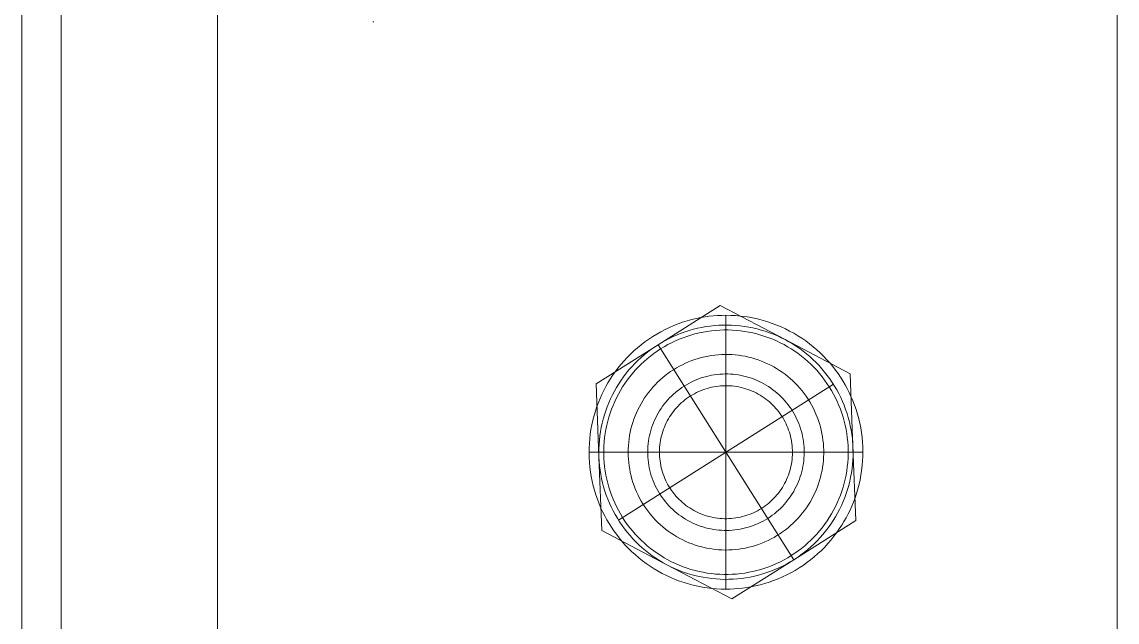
# Model space of a CAD drawing. Header units: inches. Extents: x -6 to 165, y -5 to 126.
# Drawn here: x 75.88 to 78.086, y 61.736 to 62.945 of the extents above; entities that cross this region are included whole.
import ezdxf

# ---------------------------------------------------------------- set-up
doc = ezdxf.new("R2010")
doc.units = ezdxf.units.IN
doc.layers.add('ZANO_R', color=7, linetype='Continuous', lineweight=0)

msp = doc.modelspace()

# ---------------------------------------------------------------- linework, layer by layer
at = {"layer": 'ZANO_R'}
for p, q in [((75.95899, 46.91558), (75.95899, 64.24422)), ((76.27406, 64.24422), (76.27406, 46.91558)), ((75.88022, 64.0473), (75.88022, 46.71867)), ((78.08569, 46.91558), (78.08569, 63.85039)), ((76.27455, 62.94457), (76.27478, 62.94457)), ((76.27542, 62.94456), (76.27547, 62.94456)), ((76.58695, 62.94456), (76.588, 62.94456)), ((76.58807, 62.94456), (76.58862, 62.94457)), ((77.28622, 62.3735), (77.16128, 62.29455)), ((77.41706, 62.30477), (77.28622, 62.3735)), ((77.2383, 62.34728), (77.24764, 62.34918)), ((77.24785, 62.34922), (77.25614, 62.35062)), ((77.25614, 62.35062), (77.26447, 62.35177)), ((77.26447, 62.35177), (77.27283, 62.35267)), ((77.27283, 62.35267), (77.28122, 62.35331)), ((77.28122, 62.35331), (77.28962, 62.3537)), ((77.28962, 62.3537), (77.29802, 62.35382)), ((77.29802, 62.35382), (77.30752, 62.35366)), ((77.29802, 61.80246), (77.29802, 62.35382)), ((77.30752, 62.35366), (77.31701, 62.35317)), ((77.31701, 62.35317), (77.32648, 62.35235)), ((77.32648, 62.35235), (77.33594, 62.3512)), ((77.33594, 62.3512), (77.34536, 62.34973)), ((77.34536, 62.34973), (77.35471, 62.34793)), ((77.17559, 62.32515), (77.1842, 62.32923)), ((77.1842, 62.32923), (77.19294, 62.33301)), ((77.19294, 62.33301), (77.2018, 62.33649)), ((77.2018, 62.33649), (77.21078, 62.33966)), ((77.21078, 62.33966), (77.21987, 62.34251)), ((77.21987, 62.34251), (77.22904, 62.34505)), ((77.22904, 62.34505), (77.2383, 62.34728)), ((77.23233, 62.32556), (77.24073, 62.32764)), ((77.24073, 62.32764), (77.24919, 62.32943)), ((77.24919, 62.32943), (77.2577, 62.33094)), ((77.2577, 62.33094), (77.26626, 62.33215)), ((77.26626, 62.33215), (77.27486, 62.33308)), ((77.27486, 62.33308), (77.28348, 62.33372)), ((77.28348, 62.33372), (77.29212, 62.33406)), ((77.29212, 62.33406), (77.30077, 62.33412)), ((77.30077, 62.33412), (77.30941, 62.33388)), ((77.30941, 62.33388), (77.31805, 62.33335)), ((77.31805, 62.33335), (77.32665, 62.33253)), ((77.32665, 62.33253), (77.33523, 62.33141)), ((77.33523, 62.33141), (77.34376, 62.33001)), ((77.34376, 62.33001), (77.35224, 62.32832)), ((77.35224, 62.32832), (77.36066, 62.32635)), ((77.35471, 62.34793), (77.364, 62.34581)), ((77.364, 62.34581), (77.37322, 62.34337)), ((77.37322, 62.34337), (77.38234, 62.34061)), ((77.38234, 62.34061), (77.39136, 62.33754)), ((77.39136, 62.33754), (77.40027, 62.33416)), ((77.40027, 62.33416), (77.40906, 62.33048)), ((77.40906, 62.33048), (77.41771, 62.32649)), ((77.41771, 62.32649), (77.42622, 62.3222)), ((77.13496, 62.30043), (77.14274, 62.30593)), ((77.14274, 62.30593), (77.1507, 62.31116)), ((77.1507, 62.31116), (77.15883, 62.31611)), ((77.15883, 62.31611), (77.16714, 62.32077)), ((77.16714, 62.32077), (77.17559, 62.32515)), ((77.1762, 62.30329), (77.18387, 62.30727)), ((77.18387, 62.30727), (77.19168, 62.311)), ((77.19168, 62.311), (77.1996, 62.31446)), ((77.2038, 62.30554), (77.1961, 62.30219)), ((77.1996, 62.31446), (77.20764, 62.31765)), ((77.21162, 62.30862), (77.2038, 62.30554)), ((77.20764, 62.31765), (77.21578, 62.32056)), ((77.21954, 62.31144), (77.21162, 62.30862)), ((77.21578, 62.32056), (77.22401, 62.3232)), ((77.22755, 62.31398), (77.21954, 62.31144)), ((77.22401, 62.3232), (77.23233, 62.32556)), ((77.23565, 62.31625), (77.22755, 62.31398)), ((77.24381, 62.31824), (77.23565, 62.31625)), ((77.25204, 62.31995), (77.24381, 62.31824)), ((77.26032, 62.32138), (77.25204, 62.31995)), ((77.26865, 62.32253), (77.26032, 62.32138)), ((77.27701, 62.32339), (77.26865, 62.32253)), ((77.2854, 62.32396), (77.27701, 62.32339)), ((77.2938, 62.32425), (77.2854, 62.32396)), ((77.3022, 62.32425), (77.2938, 62.32425)), ((77.3106, 62.32396), (77.3022, 62.32425)), ((77.31899, 62.32339), (77.3106, 62.32396)), ((77.32735, 62.32253), (77.31899, 62.32339)), ((77.33567, 62.32139), (77.32735, 62.32253)), ((77.34396, 62.31996), (77.33567, 62.32139)), ((77.35219, 62.31825), (77.34396, 62.31996)), ((77.36035, 62.31626), (77.35219, 62.31825)), ((77.36845, 62.314), (77.36035, 62.31626)), ((77.36066, 62.32635), (77.36901, 62.32409)), ((77.37646, 62.31146), (77.36845, 62.314)), ((77.36901, 62.32409), (77.37727, 62.32156)), ((77.38438, 62.30864), (77.37646, 62.31146)), ((77.37727, 62.32156), (77.38545, 62.31874)), ((77.3922, 62.30556), (77.38438, 62.30864)), ((77.38545, 62.31874), (77.39353, 62.31565)), ((77.39991, 62.30221), (77.3922, 62.30556)), ((77.39353, 62.31565), (77.40149, 62.31229)), ((77.40149, 62.31229), (77.40934, 62.30866)), ((77.40934, 62.30866), (77.41706, 62.30477)), ((77.41706, 62.30477), (77.42465, 62.30062)), ((77.54791, 62.23604), (77.41706, 62.30477)), ((77.42622, 62.3222), (77.43458, 62.31763)), ((77.43458, 62.31763), (77.44278, 62.31276)), ((77.44278, 62.31276), (77.4508, 62.30762)), ((77.4508, 62.30762), (77.45864, 62.3022)), ((77.16128, 62.29455), (77.03633, 62.2156)), ((77.1059, 62.27585), (77.11284, 62.28237)), ((77.11284, 62.28237), (77.12001, 62.28864)), ((77.12001, 62.28864), (77.12738, 62.29467)), ((77.12738, 62.29467), (77.13496, 62.30043)), ((77.14009, 62.2796), (77.14698, 62.28482)), ((77.14698, 62.28482), (77.15405, 62.28981)), ((77.15405, 62.28981), (77.16128, 62.29455)), ((77.16654, 62.28623), (77.15951, 62.28161)), ((77.16128, 62.29455), (77.16866, 62.29904)), ((77.43477, 61.86173), (77.16128, 62.29455)), ((77.17372, 62.29059), (77.16654, 62.28623)), ((77.16866, 62.29904), (77.1762, 62.30329)), ((77.18104, 62.29471), (77.17372, 62.29059)), ((77.18851, 62.29858), (77.18104, 62.29471)), ((77.1961, 62.30219), (77.18851, 62.29858)), ((77.4075, 62.2986), (77.39991, 62.30221)), ((77.41496, 62.29474), (77.4075, 62.2986)), ((77.42229, 62.29062), (77.41496, 62.29474)), ((77.42947, 62.28625), (77.42229, 62.29062)), ((77.42465, 62.30062), (77.43209, 62.29622)), ((77.4365, 62.28164), (77.42947, 62.28625)), ((77.43209, 62.29622), (77.43938, 62.29156)), ((77.43938, 62.29156), (77.44651, 62.28667)), ((77.44651, 62.28667), (77.45347, 62.28153)), ((77.45864, 62.3022), (77.46629, 62.29652)), ((77.46629, 62.29652), (77.47373, 62.29057)), ((77.47373, 62.29057), (77.48097, 62.28437)), ((77.48097, 62.28437), (77.48799, 62.27793)), ((77.08648, 62.25492), (77.09271, 62.26212)), ((77.09271, 62.26212), (77.09919, 62.2691)), ((77.09919, 62.2691), (77.1059, 62.27585)), ((77.11439, 62.25649), (77.12051, 62.26259)), ((77.12051, 62.26259), (77.12685, 62.26848)), ((77.12685, 62.26848), (77.13337, 62.27416)), ((77.13309, 62.26086), (77.12695, 62.25512)), ((77.13943, 62.26638), (77.13309, 62.26086)), ((77.13337, 62.27416), (77.14009, 62.2796)), ((77.14595, 62.27169), (77.13943, 62.26638)), ((77.15264, 62.27677), (77.14595, 62.27169)), ((77.15951, 62.28161), (77.15264, 62.27677)), ((77.22902, 62.26257), (77.22266, 62.26007)), ((77.23546, 62.26486), (77.22902, 62.26257)), ((77.24198, 62.26691), (77.23546, 62.26486)), ((77.24857, 62.26875), (77.24198, 62.26691)), ((77.25521, 62.27035), (77.24857, 62.26875)), ((77.26191, 62.27172), (77.25521, 62.27035)), ((77.26865, 62.27285), (77.26191, 62.27172)), ((77.27542, 62.27376), (77.26865, 62.27285)), ((77.28223, 62.27442), (77.27542, 62.27376)), ((77.28905, 62.27485), (77.28223, 62.27442)), ((77.29588, 62.27505), (77.28905, 62.27485)), ((77.30272, 62.275), (77.29588, 62.27505)), ((77.30955, 62.27472), (77.30272, 62.275)), ((77.31636, 62.2742), (77.30955, 62.27472)), ((77.32316, 62.27345), (77.31636, 62.2742)), ((77.32992, 62.27246), (77.32316, 62.27345)), ((77.33664, 62.27123), (77.32992, 62.27246)), ((77.34332, 62.26978), (77.33664, 62.27123)), ((77.34995, 62.26809), (77.34332, 62.26978)), ((77.35651, 62.26617), (77.34995, 62.26809)), ((77.363, 62.26403), (77.35651, 62.26617)), ((77.36941, 62.26166), (77.363, 62.26403)), ((77.37574, 62.25907), (77.36941, 62.26166)), ((77.44336, 62.2768), (77.4365, 62.28164)), ((77.45006, 62.27172), (77.44336, 62.2768)), ((77.45658, 62.26641), (77.45006, 62.27172)), ((77.45347, 62.28153), (77.46025, 62.27617)), ((77.46292, 62.26089), (77.45658, 62.26641)), ((77.46025, 62.27617), (77.46684, 62.27058)), ((77.46906, 62.25515), (77.46292, 62.26089)), ((77.46684, 62.27058), (77.47325, 62.26476)), ((77.47325, 62.26476), (77.47945, 62.25874)), ((77.48799, 62.27793), (77.49478, 62.27124)), ((77.49478, 62.27124), (77.50134, 62.26433)), ((77.50134, 62.26433), (77.50765, 62.25719)), ((77.06974, 62.2327), (77.07478, 62.23989)), ((77.07478, 62.23989), (77.0805, 62.24751)), ((77.0805, 62.24751), (77.08648, 62.25492)), ((77.09728, 62.237), (77.10276, 62.24369)), ((77.10276, 62.24369), (77.10847, 62.25019)), ((77.10847, 62.25019), (77.11439, 62.25649)), ((77.11527, 62.24303), (77.10975, 62.2367)), ((77.12101, 62.24918), (77.11527, 62.24303)), ((77.12695, 62.25512), (77.12101, 62.24918)), ((77.18667, 62.24055), (77.1811, 62.23659)), ((77.19238, 62.24432), (77.18667, 62.24055)), ((77.19821, 62.24788), (77.19238, 62.24432)), ((77.20416, 62.25125), (77.19821, 62.24788)), ((77.21022, 62.2544), (77.20416, 62.25125)), ((77.21639, 62.25734), (77.21022, 62.2544)), ((77.22266, 62.26007), (77.21639, 62.25734)), ((77.38197, 62.25627), (77.37574, 62.25907)), ((77.3881, 62.25325), (77.38197, 62.25627)), ((77.39412, 62.25001), (77.3881, 62.25325)), ((77.40003, 62.24658), (77.39412, 62.25001)), ((77.40582, 62.24293), (77.40003, 62.24658)), ((77.41147, 62.23909), (77.40582, 62.24293)), ((77.41699, 62.23506), (77.41147, 62.23909)), ((77.475, 62.24921), (77.46906, 62.25515)), ((77.48074, 62.24307), (77.475, 62.24921)), ((77.47945, 62.25874), (77.48545, 62.25251)), ((77.48626, 62.23674), (77.48074, 62.24307)), ((77.48545, 62.25251), (77.49123, 62.24608)), ((77.49123, 62.24608), (77.49679, 62.23946)), ((77.49679, 62.23946), (77.50212, 62.23265)), ((77.50765, 62.25719), (77.51325, 62.25042)), ((77.51325, 62.25042), (77.51862, 62.24348)), ((77.51862, 62.24348), (77.52378, 62.23637)), ((77.05603, 62.21021), (77.06036, 62.21785)), ((77.06036, 62.21785), (77.06493, 62.22535)), ((77.06493, 62.22535), (77.06974, 62.2327)), ((77.08224, 62.21588), (77.08702, 62.22308)), ((77.08702, 62.22308), (77.09203, 62.23013)), ((77.09452, 62.21661), (77.08991, 62.20959)), ((77.09203, 62.23013), (77.09728, 62.237)), ((77.09937, 62.22348), (77.09452, 62.21661)), ((77.10445, 62.23018), (77.09937, 62.22348)), ((77.10975, 62.2367), (77.10445, 62.23018)), ((77.1603, 62.21888), (77.15549, 62.21402)), ((77.16526, 62.22358), (77.1603, 62.21888)), ((77.17039, 62.2281), (77.16526, 62.22358)), ((77.17567, 62.23243), (77.17039, 62.2281)), ((77.1811, 62.23659), (77.17567, 62.23243)), ((77.22326, 62.2168), (77.21852, 62.21414)), ((77.22809, 62.2193), (77.22326, 62.2168)), ((77.233, 62.22163), (77.22809, 62.2193)), ((77.238, 62.22379), (77.233, 62.22163)), ((77.24306, 62.22577), (77.238, 62.22379)), ((77.24819, 62.22758), (77.24306, 62.22577)), ((77.25338, 62.22921), (77.24819, 62.22758)), ((77.25862, 62.23067), (77.25338, 62.22921)), ((77.2639, 62.23193), (77.25862, 62.23067)), ((77.26923, 62.23302), (77.2639, 62.23193)), ((77.2746, 62.23392), (77.26923, 62.23302)), ((77.27999, 62.23464), (77.2746, 62.23392)), ((77.2854, 62.23517), (77.27999, 62.23464)), ((77.29083, 62.23551), (77.2854, 62.23517)), ((77.29626, 62.23566), (77.29083, 62.23551)), ((77.3017, 62.23563), (77.29626, 62.23566)), ((77.30714, 62.23541), (77.3017, 62.23563)), ((77.31256, 62.235), (77.30714, 62.23541)), ((77.31796, 62.23441), (77.31256, 62.235)), ((77.32335, 62.23363), (77.31796, 62.23441)), ((77.3287, 62.23266), (77.32335, 62.23363)), ((77.33401, 62.23151), (77.3287, 62.23266)), ((77.33928, 62.23017), (77.33401, 62.23151)), ((77.34451, 62.22866), (77.33928, 62.23017)), ((77.34968, 62.22697), (77.34451, 62.22866)), ((77.35478, 62.22509), (77.34968, 62.22697)), ((77.35982, 62.22305), (77.35478, 62.22509)), ((77.36478, 62.22083), (77.35982, 62.22305)), ((77.36967, 62.21844), (77.36478, 62.22083)), ((77.37447, 62.21588), (77.36967, 62.21844)), ((77.42236, 62.23084), (77.41699, 62.23506)), ((77.42759, 62.22643), (77.42236, 62.23084)), ((77.43266, 62.22184), (77.42759, 62.22643)), ((77.43756, 62.21708), (77.43266, 62.22184)), ((77.4423, 62.21216), (77.43756, 62.21708)), ((77.49157, 62.23022), (77.48626, 62.23674)), ((77.49665, 62.22352), (77.49157, 62.23022)), ((77.5015, 62.21665), (77.49665, 62.22352)), ((77.50611, 62.20963), (77.5015, 62.21665)), ((77.50212, 62.23265), (77.50723, 62.22567)), ((77.50723, 62.22567), (77.51209, 62.21852)), ((77.51209, 62.21852), (77.51671, 62.21121)), ((77.52378, 62.23637), (77.5287, 62.2291)), ((77.5287, 62.2291), (77.53339, 62.22167)), ((77.53339, 62.22167), (77.53784, 62.2141)), ((77.55381, 62.08836), (77.54791, 62.23604)), ((77.03633, 62.2156), (77.04224, 62.06792)), ((77.04454, 62.18652), (77.04812, 62.19454)), ((77.04812, 62.19454), (77.05195, 62.20244)), ((77.05195, 62.20244), (77.05603, 62.21021)), ((77.06942, 62.19334), (77.07344, 62.20099)), ((77.07344, 62.20099), (77.07771, 62.20851)), ((77.08143, 62.19508), (77.07756, 62.18761)), ((77.07771, 62.20851), (77.08224, 62.21588)), ((77.08555, 62.2024), (77.08143, 62.19508)), ((77.08161, 61.9414), (77.51443, 62.21489)), ((77.08991, 62.20959), (77.08555, 62.2024)), ((77.14214, 62.19846), (77.13806, 62.19298)), ((77.14641, 62.2038), (77.14214, 62.19846)), ((77.15087, 62.20899), (77.14641, 62.2038)), ((77.15549, 62.21402), (77.15087, 62.20899)), ((77.19225, 62.19488), (77.18828, 62.19116)), ((77.19634, 62.19846), (77.19225, 62.19488)), ((77.20055, 62.2019), (77.19634, 62.19846)), ((77.20488, 62.20519), (77.20055, 62.2019)), ((77.20933, 62.20833), (77.20488, 62.20519)), ((77.21387, 62.21131), (77.20933, 62.20833)), ((77.21852, 62.21414), (77.21387, 62.21131)), ((77.23044, 62.19374), (77.23447, 62.196)), ((77.23447, 62.196), (77.23858, 62.19813)), ((77.23858, 62.19813), (77.24276, 62.20011)), ((77.24276, 62.20011), (77.247, 62.20194)), ((77.247, 62.20194), (77.2513, 62.20363)), ((77.2513, 62.20363), (77.25566, 62.20517)), ((77.25566, 62.20517), (77.26007, 62.20655)), ((77.26007, 62.20655), (77.26453, 62.20779)), ((77.26453, 62.20779), (77.26902, 62.20887)), ((77.26902, 62.20887), (77.27355, 62.20979)), ((77.27355, 62.20979), (77.27811, 62.21056)), ((77.27811, 62.21056), (77.28269, 62.21116)), ((77.28269, 62.21116), (77.28729, 62.21161)), ((77.28729, 62.21161), (77.29191, 62.2119)), ((77.29191, 62.2119), (77.29653, 62.21204)), ((77.29653, 62.21204), (77.30115, 62.21201)), ((77.30115, 62.21201), (77.30577, 62.21182)), ((77.30577, 62.21182), (77.31038, 62.21147)), ((77.31038, 62.21147), (77.31497, 62.21097)), ((77.31497, 62.21097), (77.31955, 62.2103)), ((77.31955, 62.2103), (77.3241, 62.20948)), ((77.3241, 62.20948), (77.32861, 62.2085)), ((77.32861, 62.2085), (77.3331, 62.20737)), ((77.3331, 62.20737), (77.33753, 62.20608)), ((77.33753, 62.20608), (77.34193, 62.20464)), ((77.34193, 62.20464), (77.34627, 62.20305)), ((77.34627, 62.20305), (77.35055, 62.20131)), ((77.35055, 62.20131), (77.35477, 62.19942)), ((77.35477, 62.19942), (77.35892, 62.19739)), ((77.35892, 62.19739), (77.363, 62.19522)), ((77.363, 62.19522), (77.367, 62.19291)), ((77.37918, 62.21316), (77.37447, 62.21588)), ((77.38379, 62.21028), (77.37918, 62.21316)), ((77.3883, 62.20724), (77.38379, 62.21028)), ((77.3927, 62.20405), (77.3883, 62.20724)), ((77.39699, 62.2007), (77.3927, 62.20405)), ((77.40116, 62.19722), (77.39699, 62.2007)), ((77.40521, 62.19358), (77.40116, 62.19722)), ((77.44686, 62.20707), (77.4423, 62.21216)), ((77.45125, 62.20182), (77.44686, 62.20707)), ((77.45545, 62.19643), (77.45125, 62.20182)), ((77.45946, 62.1909), (77.45545, 62.19643)), ((77.50611, 62.20963), (77.51047, 62.20245)), ((77.51047, 62.20245), (77.51459, 62.19512)), ((77.51459, 62.19512), (77.51846, 62.18766)), ((77.51671, 62.21121), (77.52108, 62.20375)), ((77.52108, 62.20375), (77.52519, 62.19614)), ((77.52519, 62.19614), (77.52905, 62.1884)), ((77.53784, 62.2141), (77.54205, 62.2064)), ((77.54205, 62.2064), (77.54601, 62.19856)), ((77.54601, 62.19856), (77.54972, 62.1906)), ((77.03815, 62.17016), (77.04121, 62.17839)), ((77.04121, 62.17839), (77.04454, 62.18652)), ((77.05893, 62.16962), (77.06216, 62.17764)), ((77.06216, 62.17764), (77.06566, 62.18555)), ((77.06566, 62.18555), (77.06942, 62.19334)), ((77.0706, 62.17231), (77.06752, 62.1645)), ((77.07395, 62.18002), (77.0706, 62.17231)), ((77.07756, 62.18761), (77.07395, 62.18002)), ((77.12699, 62.17573), (77.12371, 62.16974)), ((77.13048, 62.18161), (77.12699, 62.17573)), ((77.13417, 62.18736), (77.13048, 62.18161)), ((77.13806, 62.19298), (77.13417, 62.18736)), ((77.17377, 62.17498), (77.1705, 62.17063)), ((77.17719, 62.17921), (77.17377, 62.17498)), ((77.18075, 62.18332), (77.17719, 62.17921)), ((77.18445, 62.18731), (77.18075, 62.18332)), ((77.18828, 62.19116), (77.18445, 62.18731)), ((77.20148, 62.17093), (77.20474, 62.17421)), ((77.20474, 62.17421), (77.20811, 62.17737)), ((77.20811, 62.17737), (77.21159, 62.18042)), ((77.21159, 62.18042), (77.21517, 62.18334)), ((77.21517, 62.18334), (77.21886, 62.18613)), ((77.21886, 62.18613), (77.22263, 62.1888)), ((77.22263, 62.1888), (77.22649, 62.19134)), ((77.22649, 62.19134), (77.23044, 62.19374)), ((77.367, 62.19291), (77.37092, 62.19046)), ((77.37092, 62.19046), (77.37476, 62.18788)), ((77.37476, 62.18788), (77.3785, 62.18516)), ((77.3785, 62.18516), (77.38215, 62.18232)), ((77.38215, 62.18232), (77.38569, 62.17935)), ((77.38569, 62.17935), (77.38913, 62.17627)), ((77.38913, 62.17627), (77.39247, 62.17306)), ((77.39247, 62.17306), (77.39569, 62.16975)), ((77.40913, 62.18982), (77.40521, 62.19358)), ((77.41292, 62.18591), (77.40913, 62.18982)), ((77.41657, 62.18188), (77.41292, 62.18591)), ((77.42008, 62.17773), (77.41657, 62.18188)), ((77.42345, 62.17346), (77.42008, 62.17773)), ((77.42666, 62.16907), (77.42345, 62.17346)), ((77.46328, 62.18523), (77.45946, 62.1909)), ((77.46689, 62.17943), (77.46328, 62.18523)), ((77.47031, 62.1735), (77.46689, 62.17943)), ((77.47351, 62.16747), (77.47031, 62.1735)), ((77.51846, 62.18766), (77.52207, 62.18007)), ((77.52207, 62.18007), (77.52542, 62.17236)), ((77.52542, 62.17236), (77.52851, 62.16454)), ((77.52905, 62.1884), (77.53264, 62.18054)), ((77.53264, 62.18054), (77.53597, 62.17256)), ((77.53597, 62.17256), (77.53902, 62.16447)), ((77.54972, 62.1906), (77.55346, 62.18183)), ((77.55346, 62.18183), (77.55689, 62.17294)), ((77.55689, 62.17294), (77.56001, 62.16394)), ((77.03002, 62.14276), (77.03241, 62.15199)), ((77.03241, 62.15199), (77.03512, 62.16112)), ((77.03512, 62.16112), (77.03815, 62.17016)), ((77.05091, 62.14496), (77.0533, 62.15327)), ((77.0533, 62.15327), (77.05598, 62.16149)), ((77.05598, 62.16149), (77.05893, 62.16962)), ((77.06471, 62.15658), (77.06217, 62.14856)), ((77.06752, 62.1645), (77.06471, 62.15658)), ((77.11513, 62.15112), (77.11271, 62.14473)), ((77.11777, 62.15742), (77.11513, 62.15112)), ((77.12063, 62.16363), (77.11777, 62.15742)), ((77.12371, 62.16974), (77.12063, 62.16363)), ((77.15898, 62.1522), (77.15651, 62.14736)), ((77.16162, 62.15695), (77.15898, 62.1522)), ((77.16442, 62.16161), (77.16162, 62.15695)), ((77.16738, 62.16618), (77.16442, 62.16161)), ((77.1705, 62.17063), (77.16738, 62.16618)), ((77.18446, 62.14909), (77.18698, 62.15297)), ((77.18698, 62.15297), (77.18963, 62.15676)), ((77.18963, 62.15676), (77.19241, 62.16045)), ((77.19241, 62.16045), (77.19531, 62.16405)), ((77.19531, 62.16405), (77.19834, 62.16754)), ((77.19834, 62.16754), (77.20148, 62.17093)), ((77.39569, 62.16975), (77.39879, 62.16632)), ((77.39879, 62.16632), (77.40177, 62.16279)), ((77.40177, 62.16279), (77.40463, 62.15916)), ((77.40463, 62.15916), (77.40737, 62.15543)), ((77.40737, 62.15543), (77.40997, 62.15161)), ((77.40997, 62.15161), (77.41244, 62.1477)), ((77.42972, 62.16458), (77.42666, 62.16907)), ((77.43263, 62.15998), (77.42972, 62.16458)), ((77.43537, 62.15529), (77.43263, 62.15998)), ((77.43795, 62.1505), (77.43537, 62.15529)), ((77.44037, 62.14563), (77.43795, 62.1505)), ((77.47651, 62.16132), (77.47351, 62.16747)), ((77.47929, 62.15508), (77.47651, 62.16132)), ((77.48185, 62.14874), (77.47929, 62.15508)), ((77.52851, 62.16454), (77.53132, 62.15662)), ((77.53132, 62.15662), (77.53386, 62.14861)), ((77.53902, 62.16447), (77.5418, 62.15628)), ((77.5418, 62.15628), (77.5443, 62.148)), ((77.56001, 62.16394), (77.56282, 62.15483)), ((77.56282, 62.15483), (77.56532, 62.14564)), ((77.0262, 62.1241), (77.02795, 62.13346)), ((77.02795, 62.13346), (77.03002, 62.14276)), ((77.04541, 62.11962), (77.04696, 62.12813)), ((77.04696, 62.12813), (77.04879, 62.13658)), ((77.04879, 62.13658), (77.05091, 62.14496)), ((77.05791, 62.1323), (77.0562, 62.12408)), ((77.0599, 62.14047), (77.05791, 62.1323)), ((77.06217, 62.14856), (77.0599, 62.14047)), ((77.10853, 62.13171), (77.10679, 62.1251)), ((77.11051, 62.13825), (77.10853, 62.13171)), ((77.11271, 62.14473), (77.11051, 62.13825)), ((77.15011, 62.13235), (77.14833, 62.12722)), ((77.15207, 62.13743), (77.15011, 62.13235)), ((77.1542, 62.14243), (77.15207, 62.13743)), ((77.15651, 62.14736), (77.1542, 62.14243)), ((77.1723, 62.12422), (77.17396, 62.12853)), ((77.17396, 62.12853), (77.17578, 62.13279)), ((77.17578, 62.13279), (77.17774, 62.13697)), ((77.17774, 62.13697), (77.17984, 62.14109)), ((77.17984, 62.14109), (77.18208, 62.14513)), ((77.18208, 62.14513), (77.18446, 62.14909)), ((77.41244, 62.1477), (77.41477, 62.14371)), ((77.41477, 62.14371), (77.41696, 62.13964)), ((77.41696, 62.13964), (77.41902, 62.1355)), ((77.41902, 62.1355), (77.42092, 62.13129)), ((77.42092, 62.13129), (77.42269, 62.12702)), ((77.44261, 62.14067), (77.44037, 62.14563)), ((77.44469, 62.13564), (77.44261, 62.14067)), ((77.44658, 62.13055), (77.44469, 62.13564)), ((77.4483, 62.12539), (77.44658, 62.13055)), ((77.48419, 62.14232), (77.48185, 62.14874)), ((77.4863, 62.13582), (77.48419, 62.14232)), ((77.48819, 62.12925), (77.4863, 62.13582)), ((77.48985, 62.12262), (77.48819, 62.12925)), ((77.53386, 62.14861), (77.53613, 62.14052)), ((77.53613, 62.14052), (77.53812, 62.13235)), ((77.53812, 62.13235), (77.53983, 62.12412)), ((77.5443, 62.148), (77.54652, 62.13964)), ((77.54652, 62.13964), (77.54845, 62.13121)), ((77.54845, 62.13121), (77.5501, 62.12273)), ((77.56532, 62.14564), (77.56749, 62.13636)), ((77.56749, 62.13636), (77.56934, 62.12701)), ((77.02367, 62.10521), (77.02477, 62.11467)), ((77.02477, 62.11467), (77.0262, 62.1241)), ((77.04319, 62.10247), (77.04416, 62.11106)), ((77.04416, 62.11106), (77.04541, 62.11962)), ((77.05363, 62.10747), (77.05277, 62.0991)), ((77.05477, 62.11579), (77.05363, 62.10747)), ((77.0562, 62.12408), (77.05477, 62.11579)), ((77.10399, 62.11172), (77.10294, 62.10497)), ((77.10527, 62.11844), (77.10399, 62.11172)), ((77.10679, 62.1251), (77.10527, 62.11844)), ((77.143, 62.10614), (77.14212, 62.10078)), ((77.14406, 62.11148), (77.143, 62.10614)), ((77.1453, 62.11677), (77.14406, 62.11148)), ((77.14672, 62.12202), (77.1453, 62.11677)), ((77.14833, 62.12722), (77.14672, 62.12202)), ((77.16625, 62.10194), (77.16715, 62.10648)), ((77.16715, 62.10648), (77.16821, 62.11098)), ((77.16821, 62.11098), (77.16942, 62.11544)), ((77.16942, 62.11544), (77.17078, 62.11986)), ((77.17078, 62.11986), (77.1723, 62.12422)), ((77.42269, 62.12702), (77.4243, 62.12269)), ((77.4243, 62.12269), (77.42576, 62.1183)), ((77.42576, 62.1183), (77.42707, 62.11387)), ((77.42707, 62.11387), (77.42823, 62.10939)), ((77.42823, 62.10939), (77.42923, 62.10488)), ((77.44984, 62.12017), (77.4483, 62.12539)), ((77.4512, 62.11491), (77.44984, 62.12017)), ((77.45238, 62.1096), (77.4512, 62.11491)), ((77.45338, 62.10425), (77.45238, 62.1096)), ((77.49128, 62.11593), (77.48985, 62.12262)), ((77.49247, 62.1092), (77.49128, 62.11593)), ((77.49343, 62.10244), (77.49247, 62.1092)), ((77.53983, 62.12412), (77.54126, 62.11584)), ((77.54126, 62.11584), (77.54241, 62.10751)), ((77.54241, 62.10751), (77.54327, 62.09915)), ((77.5501, 62.12273), (77.55146, 62.11419)), ((77.55146, 62.11419), (77.55254, 62.10561)), ((77.56934, 62.12701), (77.57087, 62.1176)), ((77.57087, 62.1176), (77.57207, 62.10815)), ((77.57207, 62.10815), (77.57294, 62.09866)), ((77.02234, 62.07666), (77.02246, 62.08619)), ((77.02246, 62.08619), (77.0229, 62.09571)), ((77.0229, 62.09571), (77.02367, 62.10521)), ((77.04204, 62.07657), (77.04213, 62.08521)), ((77.04213, 62.08521), (77.04251, 62.09385)), ((77.04251, 62.09385), (77.04319, 62.10247)), ((77.0522, 62.09072), (77.05191, 62.08232)), ((77.05277, 62.0991), (77.0522, 62.09072)), ((77.10121, 62.08454), (77.10111, 62.07771)), ((77.10155, 62.09137), (77.10121, 62.08454)), ((77.10213, 62.09818), (77.10155, 62.09137)), ((77.10294, 62.10497), (77.10213, 62.09818)), ((77.14062, 62.08454), (77.14049, 62.0791)), ((77.14093, 62.08997), (77.14062, 62.08454)), ((77.14144, 62.09538), (77.14093, 62.08997)), ((77.14212, 62.10078), (77.14144, 62.09538)), ((77.16423, 62.08358), (77.1645, 62.08819)), ((77.1645, 62.08819), (77.16492, 62.0928)), ((77.16492, 62.0928), (77.16551, 62.09738)), ((77.16551, 62.09738), (77.16625, 62.10194)), ((77.42923, 62.10488), (77.43007, 62.10034)), ((77.43007, 62.10034), (77.43076, 62.09576)), ((77.43076, 62.09576), (77.43129, 62.09117)), ((77.43129, 62.09117), (77.43166, 62.08656)), ((77.43166, 62.08656), (77.43187, 62.08195)), ((77.45419, 62.09887), (77.45338, 62.10425)), ((77.45481, 62.09347), (77.45419, 62.09887)), ((77.45524, 62.08805), (77.45481, 62.09347)), ((77.45549, 62.08262), (77.45524, 62.08805)), ((77.49416, 62.09564), (77.49343, 62.10244)), ((77.49465, 62.08882), (77.49416, 62.09564)), ((77.4949, 62.08199), (77.49465, 62.08882)), ((77.54327, 62.09915), (77.54384, 62.09077)), ((77.54384, 62.09077), (77.54413, 62.08237)), ((77.55254, 62.10561), (77.55332, 62.09699)), ((77.55332, 62.09699), (77.55381, 62.08836)), ((77.55381, 62.08836), (77.55401, 62.07972)), ((77.55971, 61.94068), (77.55381, 62.08836)), ((77.57294, 62.09866), (77.57349, 62.08915)), ((77.57349, 62.08915), (77.5737, 62.07962)), ((77.02234, 62.07814), (77.04183, 62.07814)), ((77.02256, 62.06713), (77.02234, 62.07666)), ((77.0231, 62.05762), (77.02256, 62.06713)), ((77.04183, 62.07814), (77.55422, 62.07814)), ((77.04224, 62.06792), (77.04204, 62.07657)), ((77.04273, 62.05929), (77.04224, 62.06792)), ((77.04224, 62.06792), (77.04814, 61.92024)), ((77.05191, 62.08232), (77.05191, 62.07391)), ((77.05191, 62.07391), (77.0522, 62.06551)), ((77.0522, 62.06551), (77.05278, 62.05713)), ((77.10111, 62.07771), (77.10124, 62.07087)), ((77.10124, 62.07087), (77.10161, 62.06405)), ((77.10161, 62.06405), (77.10222, 62.05724)), ((77.14049, 62.0791), (77.14055, 62.07366)), ((77.14055, 62.07366), (77.1408, 62.06823)), ((77.1408, 62.06823), (77.14124, 62.06281)), ((77.14124, 62.06281), (77.14186, 62.05741)), ((77.16412, 62.07896), (77.16423, 62.08358)), ((77.16417, 62.07433), (77.16412, 62.07896)), ((77.16438, 62.06972), (77.16417, 62.07433)), ((77.16475, 62.06511), (77.16438, 62.06972)), ((77.16528, 62.06052), (77.16475, 62.06511)), ((77.43112, 62.06349), (77.43054, 62.0589)), ((77.43155, 62.06809), (77.43112, 62.06349)), ((77.43182, 62.0727), (77.43155, 62.06809)), ((77.43192, 62.07732), (77.43182, 62.0727)), ((77.43187, 62.08195), (77.43192, 62.07732)), ((77.45461, 62.0609), (77.45511, 62.06631)), ((77.45511, 62.06631), (77.45543, 62.07174)), ((77.45543, 62.07174), (77.45555, 62.07718)), ((77.45555, 62.07718), (77.45549, 62.08262)), ((77.49423, 62.0615), (77.49469, 62.06832)), ((77.49469, 62.06832), (77.49492, 62.07516)), ((77.49492, 62.07516), (77.4949, 62.08199)), ((77.54385, 62.06556), (77.54327, 62.05718)), ((77.54413, 62.07396), (77.54385, 62.06556)), ((77.54413, 62.08237), (77.54413, 62.07396)), ((77.55353, 62.06243), (77.55285, 62.05381)), ((77.55392, 62.07107), (77.55353, 62.06243)), ((77.55401, 62.07972), (77.55392, 62.07107)), ((77.55422, 62.07814), (77.57371, 62.07814)), ((77.57359, 62.07009), (77.57314, 62.06057)), ((77.5737, 62.07962), (77.57359, 62.07009)), ((77.02398, 62.04813), (77.0231, 62.05762)), ((77.02518, 62.03868), (77.02398, 62.04813)), ((77.04351, 62.05068), (77.04273, 62.05929)), ((77.04458, 62.0421), (77.04351, 62.05068)), ((77.04594, 62.03356), (77.04458, 62.0421)), ((77.05278, 62.05713), (77.05364, 62.04877)), ((77.05364, 62.04877), (77.05478, 62.04044)), ((77.05478, 62.04044), (77.05621, 62.03216)), ((77.10222, 62.05724), (77.10306, 62.05046)), ((77.10306, 62.05046), (77.10414, 62.04371)), ((77.10414, 62.04371), (77.10545, 62.037)), ((77.14186, 62.05741), (77.14267, 62.05203)), ((77.14267, 62.05203), (77.14366, 62.04668)), ((77.14366, 62.04668), (77.14484, 62.04137)), ((77.14484, 62.04137), (77.1462, 62.03611)), ((77.16597, 62.05595), (77.16528, 62.06052)), ((77.16682, 62.0514), (77.16597, 62.05595)), ((77.16782, 62.04689), (77.16682, 62.0514)), ((77.16897, 62.04241), (77.16782, 62.04689)), ((77.17028, 62.03798), (77.16897, 62.04241)), ((77.42663, 62.04084), (77.42526, 62.03643)), ((77.42784, 62.0453), (77.42663, 62.04084)), ((77.42889, 62.0498), (77.42784, 62.0453)), ((77.42979, 62.05434), (77.42889, 62.0498)), ((77.43054, 62.0589), (77.42979, 62.05434)), ((77.45075, 62.03951), (77.45199, 62.0448)), ((77.45199, 62.0448), (77.45305, 62.05014)), ((77.45305, 62.05014), (77.45392, 62.05551)), ((77.45392, 62.05551), (77.45461, 62.0609)), ((77.49004, 62.03451), (77.49144, 62.0412)), ((77.49144, 62.0412), (77.49261, 62.04793)), ((77.49261, 62.04793), (77.49354, 62.0547)), ((77.49354, 62.0547), (77.49423, 62.0615)), ((77.54127, 62.04049), (77.53984, 62.03221)), ((77.54241, 62.04882), (77.54127, 62.04049)), ((77.54327, 62.05718), (77.54241, 62.04882)), ((77.55189, 62.04522), (77.55063, 62.03666)), ((77.55285, 62.05381), (77.55189, 62.04522)), ((77.57127, 62.04161), (77.56985, 62.03219)), ((77.57237, 62.05107), (77.57127, 62.04161)), ((77.57314, 62.06057), (77.57237, 62.05107)), ((77.02671, 62.02927), (77.02518, 62.03868)), ((77.02856, 62.01992), (77.02671, 62.02927)), ((77.03073, 62.01065), (77.02856, 62.01992)), ((77.04759, 62.02507), (77.04594, 62.03356)), ((77.04953, 62.01664), (77.04759, 62.02507)), ((77.05621, 62.03216), (77.05792, 62.02393)), ((77.05792, 62.02393), (77.05991, 62.01576)), ((77.10545, 62.037), (77.107, 62.03034)), ((77.107, 62.03034), (77.10877, 62.02374)), ((77.10877, 62.02374), (77.11077, 62.0172)), ((77.1462, 62.03611), (77.14774, 62.03089)), ((77.14774, 62.03089), (77.14946, 62.02573)), ((77.14946, 62.02573), (77.15136, 62.02064)), ((77.15136, 62.02064), (77.15343, 62.01561)), ((77.17175, 62.0336), (77.17028, 62.03798)), ((77.17336, 62.02926), (77.17175, 62.0336)), ((77.17512, 62.02499), (77.17336, 62.02926)), ((77.17703, 62.02078), (77.17512, 62.02499)), ((77.17908, 62.01664), (77.17703, 62.02078)), ((77.41831, 62.01931), (77.41621, 62.01519)), ((77.42027, 62.0235), (77.41831, 62.01931)), ((77.42208, 62.02775), (77.42027, 62.0235)), ((77.42375, 62.03206), (77.42208, 62.02775)), ((77.42526, 62.03643), (77.42375, 62.03206)), ((77.44184, 62.01385), (77.44397, 62.01885)), ((77.44397, 62.01885), (77.44593, 62.02393)), ((77.44593, 62.02393), (77.44772, 62.02906)), ((77.44772, 62.02906), (77.44932, 62.03426)), ((77.44932, 62.03426), (77.45075, 62.03951)), ((77.48447, 62.01478), (77.48655, 62.02129)), ((77.48655, 62.02129), (77.48841, 62.02787)), ((77.48841, 62.02787), (77.49004, 62.03451)), ((77.53813, 62.02398), (77.53615, 62.01581)), ((77.53984, 62.03221), (77.53813, 62.02398)), ((77.54725, 62.0197), (77.54514, 62.01132)), ((77.54909, 62.02815), (77.54725, 62.0197)), ((77.55063, 62.03666), (77.54909, 62.02815)), ((77.5681, 62.02282), (77.56602, 62.01352)), ((77.56985, 62.03219), (77.5681, 62.02282)), ((77.03322, 62.00145), (77.03073, 62.01065)), ((77.03603, 61.99234), (77.03322, 62.00145)), ((77.05175, 62.00828), (77.04953, 62.01664)), ((77.05425, 62), (77.05175, 62.00828)), ((77.05703, 61.99182), (77.05425, 62)), ((77.05991, 62.01576), (77.06218, 62.00767)), ((77.06218, 62.00767), (77.06472, 61.99966)), ((77.06472, 61.99966), (77.06754, 61.99174)), ((77.11077, 62.0172), (77.113, 62.01074)), ((77.113, 62.01074), (77.11545, 62.00436)), ((77.11545, 62.00436), (77.11812, 61.99807)), ((77.11812, 61.99807), (77.12101, 61.99187)), ((77.15343, 62.01561), (77.15568, 62.01066)), ((77.15568, 62.01066), (77.15809, 62.00578)), ((77.15809, 62.00578), (77.16067, 62.001)), ((77.16067, 62.001), (77.16342, 61.9963)), ((77.16342, 61.9963), (77.16632, 61.9917)), ((77.18127, 62.01257), (77.17908, 62.01664)), ((77.18361, 62.00858), (77.18127, 62.01257)), ((77.18608, 62.00467), (77.18361, 62.00858)), ((77.18868, 62.00085), (77.18608, 62.00467)), ((77.19141, 61.99712), (77.18868, 62.00085)), ((77.19427, 61.99349), (77.19141, 61.99712)), ((77.40364, 61.99583), (77.40073, 61.99223)), ((77.40642, 61.99952), (77.40364, 61.99583)), ((77.40906, 62.00331), (77.40642, 61.99952)), ((77.41158, 62.00719), (77.40906, 62.00331)), ((77.41396, 62.01115), (77.41158, 62.00719)), ((77.41621, 62.01519), (77.41396, 62.01115)), ((77.43162, 61.99467), (77.43442, 61.99933)), ((77.43442, 61.99933), (77.43706, 62.00408)), ((77.43706, 62.00408), (77.43954, 62.00893)), ((77.43954, 62.00893), (77.44184, 62.01385)), ((77.4739, 61.98959), (77.47687, 61.99574)), ((77.47687, 61.99574), (77.47962, 62.002)), ((77.47962, 62.002), (77.48216, 62.00835)), ((77.48216, 62.00835), (77.48447, 62.01478)), ((77.53134, 61.99971), (77.52852, 61.99179)), ((77.53388, 62.00772), (77.53134, 61.99971)), ((77.53615, 62.01581), (77.53388, 62.00772)), ((77.54274, 62.00301), (77.54006, 61.99479)), ((77.54514, 62.01132), (77.54274, 62.00301)), ((77.56363, 62.00429), (77.56092, 61.99516)), ((77.56602, 62.01352), (77.56363, 62.00429)), ((77.03915, 61.98334), (77.03603, 61.99234)), ((77.04258, 61.97445), (77.03915, 61.98334)), ((77.04632, 61.96568), (77.04258, 61.97445)), ((77.06008, 61.98373), (77.05703, 61.99182)), ((77.0634, 61.97574), (77.06008, 61.98373)), ((77.067, 61.96788), (77.0634, 61.97574)), ((77.06754, 61.99174), (77.07062, 61.98392)), ((77.07062, 61.98392), (77.07397, 61.97621)), ((77.07397, 61.97621), (77.07758, 61.96862)), ((77.12101, 61.99187), (77.12411, 61.98578)), ((77.12411, 61.98578), (77.12742, 61.9798)), ((77.12742, 61.9798), (77.13093, 61.97394)), ((77.13093, 61.97394), (77.13465, 61.9682)), ((77.16632, 61.9917), (77.16938, 61.98721)), ((77.16938, 61.98721), (77.1726, 61.98282)), ((77.1726, 61.98282), (77.17596, 61.97855)), ((77.17596, 61.97855), (77.17947, 61.9744)), ((77.17947, 61.9744), (77.18312, 61.97037)), ((77.19726, 61.98996), (77.19427, 61.99349)), ((77.20036, 61.98653), (77.19726, 61.98996)), ((77.20358, 61.98322), (77.20036, 61.98653)), ((77.20691, 61.98001), (77.20358, 61.98322)), ((77.21035, 61.97693), (77.20691, 61.98001)), ((77.2139, 61.97396), (77.21035, 61.97693)), ((77.21754, 61.97112), (77.2139, 61.97396)), ((77.38445, 61.97587), (77.38087, 61.97294)), ((77.38793, 61.97891), (77.38445, 61.97587)), ((77.3913, 61.98207), (77.38793, 61.97891)), ((77.39456, 61.98535), (77.3913, 61.98207)), ((77.39771, 61.98874), (77.39456, 61.98535)), ((77.40073, 61.99223), (77.39771, 61.98874)), ((77.4153, 61.97296), (77.41886, 61.97707)), ((77.41886, 61.97707), (77.42228, 61.9813)), ((77.42228, 61.9813), (77.42554, 61.98565)), ((77.42554, 61.98565), (77.42866, 61.99011)), ((77.42866, 61.99011), (77.43162, 61.99467)), ((77.46374, 61.97178), (77.46734, 61.9776)), ((77.46734, 61.9776), (77.47072, 61.98353)), ((77.47072, 61.98353), (77.4739, 61.98959)), ((77.52209, 61.97626), (77.51848, 61.96867)), ((77.52544, 61.98397), (77.52209, 61.97626)), ((77.52852, 61.99179), (77.52544, 61.98397)), ((77.53388, 61.97864), (77.53039, 61.97073)), ((77.53711, 61.98666), (77.53388, 61.97864)), ((77.54006, 61.99479), (77.53711, 61.98666)), ((77.55483, 61.97789), (77.55151, 61.96976)), ((77.55789, 61.98612), (77.55483, 61.97789)), ((77.56092, 61.99516), (77.55789, 61.98612)), ((77.05003, 61.95772), (77.04632, 61.96568)), ((77.05399, 61.94988), (77.05003, 61.95772)), ((77.07085, 61.96014), (77.067, 61.96788)), ((77.07497, 61.95253), (77.07085, 61.96014)), ((77.07934, 61.94507), (77.07497, 61.95253)), ((77.07758, 61.96862), (77.08145, 61.96116)), ((77.08145, 61.96116), (77.08557, 61.95384)), ((77.08557, 61.95384), (77.08994, 61.94666)), ((77.13465, 61.9682), (77.13857, 61.9626)), ((77.13857, 61.9626), (77.14267, 61.95714)), ((77.14267, 61.95714), (77.14697, 61.95182)), ((77.14697, 61.95182), (77.15144, 61.94665)), ((77.18312, 61.97037), (77.18691, 61.96647)), ((77.18691, 61.96647), (77.19083, 61.9627)), ((77.19083, 61.9627), (77.19488, 61.95907)), ((77.19488, 61.95907), (77.19905, 61.95558)), ((77.19905, 61.95558), (77.20334, 61.95223)), ((77.20334, 61.95223), (77.20774, 61.94904)), ((77.22129, 61.96841), (77.21754, 61.97112)), ((77.22512, 61.96582), (77.22129, 61.96841)), ((77.22904, 61.96337), (77.22512, 61.96582)), ((77.23304, 61.96106), (77.22904, 61.96337)), ((77.23712, 61.95889), (77.23304, 61.96106)), ((77.24127, 61.95686), (77.23712, 61.95889)), ((77.24549, 61.95497), (77.24127, 61.95686)), ((77.24978, 61.95323), (77.24549, 61.95497)), ((77.25412, 61.95164), (77.24978, 61.95323)), ((77.25851, 61.9502), (77.25412, 61.95164)), ((77.34474, 61.95265), (77.34038, 61.95111)), ((77.34904, 61.95434), (77.34474, 61.95265)), ((77.35329, 61.95617), (77.34904, 61.95434)), ((77.35746, 61.95815), (77.35329, 61.95617)), ((77.36157, 61.96028), (77.35746, 61.95815)), ((77.3656, 61.96254), (77.36157, 61.96028)), ((77.36955, 61.96494), (77.3656, 61.96254)), ((77.37341, 61.96748), (77.36955, 61.96494)), ((77.37719, 61.97015), (77.37341, 61.96748)), ((77.38087, 61.97294), (77.37719, 61.97015)), ((77.39116, 61.95109), (77.39549, 61.95438)), ((77.39549, 61.95438), (77.3997, 61.95782)), ((77.3997, 61.95782), (77.4038, 61.9614)), ((77.4038, 61.9614), (77.40776, 61.96512)), ((77.40776, 61.96512), (77.4116, 61.96898)), ((77.4116, 61.96898), (77.4153, 61.97296)), ((77.44743, 61.94987), (77.45179, 61.95513)), ((77.45179, 61.95513), (77.45597, 61.96054)), ((77.45597, 61.96054), (77.45995, 61.96609)), ((77.45995, 61.96609), (77.46374, 61.97178)), ((77.5105, 61.95388), (77.50613, 61.9467)), ((77.51462, 61.9612), (77.5105, 61.95388)), ((77.51848, 61.96867), (77.51462, 61.9612)), ((77.52261, 61.95529), (77.51833, 61.94777)), ((77.52663, 61.96294), (77.52261, 61.95529)), ((77.53039, 61.97073), (77.52663, 61.96294)), ((77.54409, 61.95384), (77.54001, 61.94607)), ((77.54793, 61.96175), (77.54409, 61.95384)), ((77.55151, 61.96976), (77.54793, 61.96175)), ((77.0582, 61.94218), (77.05399, 61.94988)), ((77.06265, 61.93461), (77.0582, 61.94218)), ((77.06734, 61.92718), (77.06265, 61.93461)), ((77.08395, 61.93776), (77.07934, 61.94507)), ((77.08882, 61.93061), (77.08395, 61.93776)), ((77.09392, 61.92363), (77.08882, 61.93061)), ((77.09455, 61.93963), (77.08994, 61.94666)), ((77.0994, 61.93276), (77.09455, 61.93963)), ((77.10447, 61.92607), (77.0994, 61.93276)), ((77.15144, 61.94665), (77.15609, 61.94164)), ((77.15609, 61.94164), (77.16092, 61.9368)), ((77.16092, 61.9368), (77.1659, 61.93212)), ((77.1659, 61.93212), (77.17105, 61.92763)), ((77.20774, 61.94904), (77.21225, 61.946)), ((77.21225, 61.946), (77.21687, 61.94312)), ((77.21687, 61.94312), (77.22158, 61.9404)), ((77.22158, 61.9404), (77.22638, 61.93784)), ((77.22638, 61.93784), (77.23126, 61.93545)), ((77.23126, 61.93545), (77.23623, 61.93323)), ((77.23623, 61.93323), (77.24126, 61.93119)), ((77.24126, 61.93119), (77.24637, 61.92932)), ((77.26295, 61.94891), (77.25851, 61.9502)), ((77.26743, 61.94778), (77.26295, 61.94891)), ((77.27195, 61.9468), (77.26743, 61.94778)), ((77.2765, 61.94598), (77.27195, 61.9468)), ((77.28107, 61.94531), (77.2765, 61.94598)), ((77.28567, 61.94481), (77.28107, 61.94531)), ((77.29028, 61.94446), (77.28567, 61.94481)), ((77.2949, 61.94427), (77.29028, 61.94446)), ((77.29952, 61.94425), (77.2949, 61.94427)), ((77.30414, 61.94438), (77.29952, 61.94425)), ((77.30875, 61.94467), (77.30414, 61.94438)), ((77.31335, 61.94512), (77.30875, 61.94467)), ((77.31793, 61.94573), (77.31335, 61.94512)), ((77.32249, 61.94649), (77.31793, 61.94573)), ((77.32702, 61.94742), (77.32249, 61.94649)), ((77.33152, 61.94849), (77.32702, 61.94742)), ((77.33597, 61.94973), (77.33152, 61.94849)), ((77.34038, 61.95111), (77.33597, 61.94973)), ((77.34786, 61.9287), (77.35299, 61.93051)), ((77.35299, 61.93051), (77.35805, 61.93249)), ((77.35805, 61.93249), (77.36304, 61.93465)), ((77.36304, 61.93465), (77.36795, 61.93698)), ((77.36795, 61.93698), (77.37278, 61.93948)), ((77.37278, 61.93948), (77.37753, 61.94214)), ((77.37753, 61.94214), (77.38217, 61.94497)), ((77.38217, 61.94497), (77.38672, 61.94795)), ((77.38672, 61.94795), (77.39116, 61.95109)), ((77.42303, 61.92599), (77.42824, 61.93042)), ((77.42824, 61.93042), (77.43328, 61.93503)), ((77.43328, 61.93503), (77.43817, 61.93981)), ((77.43477, 61.86173), (77.55971, 61.94068)), ((77.43817, 61.93981), (77.44289, 61.94476)), ((77.44289, 61.94476), (77.44743, 61.94987)), ((77.49668, 61.9328), (77.4916, 61.9261)), ((77.50152, 61.93967), (77.49668, 61.9328)), ((77.50613, 61.9467), (77.50152, 61.93967)), ((77.50903, 61.9332), (77.50401, 61.92615)), ((77.5138, 61.94041), (77.50903, 61.9332)), ((77.51833, 61.94777), (77.5138, 61.94041)), ((77.53111, 61.93093), (77.5263, 61.92358)), ((77.53568, 61.93843), (77.53111, 61.93093)), ((77.54001, 61.94607), (77.53568, 61.93843)), ((77.04814, 61.92024), (77.17898, 61.85151)), ((77.07227, 61.91991), (77.06734, 61.92718)), ((77.07742, 61.9128), (77.07227, 61.91991)), ((77.0828, 61.90586), (77.07742, 61.9128)), ((77.09926, 61.91682), (77.09392, 61.92363)), ((77.10482, 61.9102), (77.09926, 61.91682)), ((77.10978, 61.91955), (77.10447, 61.92607)), ((77.1106, 61.90377), (77.10482, 61.9102)), ((77.1153, 61.91321), (77.10978, 61.91955)), ((77.12104, 61.90707), (77.1153, 61.91321)), ((77.17105, 61.92763), (77.17635, 61.92331)), ((77.17635, 61.92331), (77.1818, 61.91918)), ((77.1818, 61.91918), (77.18739, 61.91524)), ((77.18739, 61.91524), (77.19311, 61.9115)), ((77.19311, 61.9115), (77.19895, 61.90796)), ((77.19895, 61.90796), (77.20492, 61.90462)), ((77.24637, 61.92932), (77.25154, 61.92762)), ((77.25154, 61.92762), (77.25676, 61.92611)), ((77.25676, 61.92611), (77.26203, 61.92477)), ((77.26203, 61.92477), (77.26735, 61.92362)), ((77.26735, 61.92362), (77.2727, 61.92266)), ((77.2727, 61.92266), (77.27808, 61.92187)), ((77.27808, 61.92187), (77.28349, 61.92128)), ((77.28349, 61.92128), (77.28891, 61.92087)), ((77.28891, 61.92087), (77.29434, 61.92065)), ((77.29434, 61.92065), (77.29978, 61.92062)), ((77.29978, 61.92062), (77.30522, 61.92077)), ((77.30522, 61.92077), (77.31064, 61.92111)), ((77.31064, 61.92111), (77.31606, 61.92164)), ((77.31606, 61.92164), (77.32145, 61.92236)), ((77.32145, 61.92236), (77.32681, 61.92326)), ((77.32681, 61.92326), (77.33214, 61.92435)), ((77.33214, 61.92435), (77.33743, 61.92562)), ((77.33743, 61.92562), (77.34267, 61.92707)), ((77.34267, 61.92707), (77.34786, 61.9287)), ((77.39488, 61.90669), (77.40077, 61.91016)), ((77.40077, 61.91016), (77.40654, 61.91382)), ((77.40654, 61.91382), (77.41218, 61.91769)), ((77.41218, 61.91769), (77.41768, 61.92175)), ((77.41768, 61.92175), (77.42303, 61.92599)), ((77.48077, 61.91325), (77.47504, 61.9071)), ((77.4863, 61.91958), (77.48077, 61.91325)), ((77.4916, 61.9261), (77.4863, 61.91958)), ((77.49328, 61.91259), (77.48758, 61.90609)), ((77.49876, 61.91928), (77.49328, 61.91259)), ((77.50401, 61.92615), (77.49876, 61.91928)), ((77.51554, 61.90877), (77.50955, 61.90135)), ((77.52127, 61.91639), (77.51554, 61.90877)), ((77.5263, 61.92358), (77.52127, 61.91639)), ((77.0884, 61.89909), (77.0828, 61.90586)), ((77.09471, 61.89196), (77.0884, 61.89909)), ((77.10127, 61.88504), (77.09471, 61.89196)), ((77.1166, 61.89754), (77.1106, 61.90377)), ((77.1228, 61.89152), (77.1166, 61.89754)), ((77.12699, 61.90113), (77.12104, 61.90707)), ((77.1292, 61.88571), (77.1228, 61.89152)), ((77.13313, 61.89539), (77.12699, 61.90113)), ((77.1358, 61.88011), (77.1292, 61.88571)), ((77.13946, 61.88987), (77.13313, 61.89539)), ((77.14598, 61.88456), (77.13946, 61.88987)), ((77.20492, 61.90462), (77.211, 61.9015)), ((77.211, 61.9015), (77.21718, 61.89858)), ((77.21718, 61.89858), (77.22346, 61.89589)), ((77.22346, 61.89589), (77.22983, 61.89341)), ((77.22983, 61.89341), (77.23628, 61.89115)), ((77.23628, 61.89115), (77.24281, 61.88912)), ((77.24281, 61.88912), (77.2494, 61.88732)), ((77.2494, 61.88732), (77.25606, 61.88575)), ((77.25606, 61.88575), (77.26276, 61.88441)), ((77.33749, 61.88522), (77.34416, 61.88671)), ((77.34416, 61.88671), (77.35078, 61.88842)), ((77.35078, 61.88842), (77.35733, 61.89037)), ((77.35733, 61.89037), (77.36381, 61.89254)), ((77.36381, 61.89254), (77.37021, 61.89494)), ((77.37021, 61.89494), (77.37653, 61.89755)), ((77.37653, 61.89755), (77.38275, 61.90038)), ((77.38275, 61.90038), (77.38887, 61.90343)), ((77.38887, 61.90343), (77.39488, 61.90669)), ((77.45662, 61.8899), (77.4501, 61.88459)), ((77.46295, 61.89542), (77.45662, 61.8899)), ((77.4692, 61.8878), (77.46267, 61.88213)), ((77.46909, 61.90116), (77.46295, 61.89542)), ((77.47504, 61.9071), (77.46909, 61.90116)), ((77.47553, 61.89369), (77.4692, 61.8878)), ((77.48166, 61.89979), (77.47553, 61.89369)), ((77.48758, 61.90609), (77.48166, 61.89979)), ((77.49683, 61.88715), (77.49011, 61.88039)), ((77.50332, 61.89414), (77.49683, 61.88715)), ((77.50955, 61.90135), (77.50332, 61.89414)), ((77.10806, 61.87836), (77.10127, 61.88504)), ((77.11507, 61.87191), (77.10806, 61.87836)), ((77.12231, 61.86571), (77.11507, 61.87191)), ((77.12976, 61.85976), (77.12231, 61.86571)), ((77.14258, 61.87475), (77.1358, 61.88011)), ((77.14954, 61.86961), (77.14258, 61.87475)), ((77.15268, 61.87949), (77.14598, 61.88456)), ((77.15666, 61.86472), (77.14954, 61.86961)), ((77.15955, 61.87464), (77.15268, 61.87949)), ((77.16395, 61.86007), (77.15666, 61.86472)), ((77.16658, 61.87003), (77.15955, 61.87464)), ((77.17376, 61.86566), (77.16658, 61.87003)), ((77.18109, 61.86155), (77.17376, 61.86566)), ((77.26276, 61.88441), (77.2695, 61.8833)), ((77.2695, 61.8833), (77.27628, 61.88243)), ((77.27628, 61.88243), (77.28309, 61.88179)), ((77.28309, 61.88179), (77.28991, 61.88139)), ((77.28991, 61.88139), (77.29675, 61.88123)), ((77.29675, 61.88123), (77.30358, 61.8813)), ((77.30358, 61.8813), (77.31041, 61.88161)), ((77.31041, 61.88161), (77.31722, 61.88216)), ((77.31722, 61.88216), (77.32401, 61.88295)), ((77.32401, 61.88295), (77.33077, 61.88397)), ((77.33077, 61.88397), (77.33749, 61.88522)), ((77.42233, 61.86569), (77.415, 61.86157)), ((77.42951, 61.87006), (77.42233, 61.86569)), ((77.43654, 61.87467), (77.42951, 61.87006)), ((77.442, 61.86647), (77.43477, 61.86173)), ((77.4434, 61.87951), (77.43654, 61.87467)), ((77.44906, 61.87146), (77.442, 61.86647)), ((77.4501, 61.88459), (77.4434, 61.87951)), ((77.45596, 61.87668), (77.44906, 61.87146)), ((77.46267, 61.88213), (77.45596, 61.87668)), ((77.47598, 61.86759), (77.4686, 61.86157)), ((77.48316, 61.87387), (77.47598, 61.86759)), ((77.49011, 61.88039), (77.48316, 61.87387)), ((77.13741, 61.85408), (77.12976, 61.85976)), ((77.14525, 61.84866), (77.13741, 61.85408)), ((77.15327, 61.84352), (77.14525, 61.84866)), ((77.16146, 61.83866), (77.15327, 61.84352)), ((77.17139, 61.85566), (77.16395, 61.86007)), ((77.17898, 61.85151), (77.17139, 61.85566)), ((77.1867, 61.84762), (77.17898, 61.85151)), ((77.17898, 61.85151), (77.30982, 61.78278)), ((77.18855, 61.85768), (77.18109, 61.86155)), ((77.19455, 61.84399), (77.1867, 61.84762)), ((77.19614, 61.85407), (77.18855, 61.85768)), ((77.20252, 61.84063), (77.19455, 61.84399)), ((77.20385, 61.85072), (77.19614, 61.85407)), ((77.21167, 61.84764), (77.20385, 61.85072)), ((77.21959, 61.84483), (77.21167, 61.84764)), ((77.2276, 61.84228), (77.21959, 61.84483)), ((77.23569, 61.84002), (77.2276, 61.84228)), ((77.30982, 61.78278), (77.43477, 61.86173)), ((77.36849, 61.8423), (77.3604, 61.84003)), ((77.3765, 61.84484), (77.36849, 61.8423)), ((77.38442, 61.84766), (77.3765, 61.84484)), ((77.39224, 61.85074), (77.38442, 61.84766)), ((77.39644, 61.84183), (77.38841, 61.83864)), ((77.39995, 61.85409), (77.39224, 61.85074)), ((77.40437, 61.84528), (77.39644, 61.84183)), ((77.40754, 61.8577), (77.39995, 61.85409)), ((77.41217, 61.84901), (77.40437, 61.84528)), ((77.415, 61.86157), (77.40754, 61.8577)), ((77.41985, 61.85299), (77.41217, 61.84901)), ((77.42738, 61.85724), (77.41985, 61.85299)), ((77.43477, 61.86173), (77.42738, 61.85724)), ((77.44525, 61.84507), (77.43711, 61.84011)), ((77.45322, 61.8503), (77.44525, 61.84507)), ((77.46101, 61.8558), (77.45322, 61.8503)), ((77.4686, 61.86157), (77.46101, 61.8558)), ((77.16982, 61.83408), (77.16146, 61.83866)), ((77.17833, 61.82979), (77.16982, 61.83408)), ((77.18699, 61.82581), (77.17833, 61.82979)), ((77.19578, 61.82212), (77.18699, 61.82581)), ((77.20469, 61.81874), (77.19578, 61.82212)), ((77.21059, 61.83754), (77.20252, 61.84063)), ((77.21877, 61.83473), (77.21059, 61.83754)), ((77.22704, 61.83219), (77.21877, 61.83473)), ((77.23538, 61.82993), (77.22704, 61.83219)), ((77.2438, 61.82796), (77.23538, 61.82993)), ((77.24386, 61.83803), (77.23569, 61.84002)), ((77.25228, 61.82627), (77.2438, 61.82796)), ((77.25209, 61.83632), (77.24386, 61.83803)), ((77.26037, 61.83489), (77.25209, 61.83632)), ((77.26082, 61.82487), (77.25228, 61.82627)), ((77.2687, 61.83375), (77.26037, 61.83489)), ((77.26939, 61.82376), (77.26082, 61.82487)), ((77.27706, 61.83289), (77.2687, 61.83375)), ((77.278, 61.82293), (77.26939, 61.82376)), ((77.28544, 61.83232), (77.27706, 61.83289)), ((77.28663, 61.8224), (77.278, 61.82293)), ((77.29384, 61.83203), (77.28544, 61.83232)), ((77.29527, 61.82216), (77.28663, 61.8224)), ((77.30225, 61.83203), (77.29384, 61.83203)), ((77.30392, 61.82222), (77.29527, 61.82216)), ((77.31065, 61.83232), (77.30225, 61.83203)), ((77.31256, 61.82256), (77.30392, 61.82222)), ((77.31903, 61.83289), (77.31065, 61.83232)), ((77.32119, 61.8232), (77.31256, 61.82256)), ((77.32739, 61.83375), (77.31903, 61.83289)), ((77.32978, 61.82413), (77.32119, 61.8232)), ((77.33572, 61.8349), (77.32739, 61.83375)), ((77.33834, 61.82534), (77.32978, 61.82413)), ((77.344, 61.83633), (77.33572, 61.8349)), ((77.34686, 61.82685), (77.33834, 61.82534)), ((77.35223, 61.83804), (77.344, 61.83633)), ((77.35532, 61.82864), (77.34686, 61.82685)), ((77.3604, 61.84003), (77.35223, 61.83804)), ((77.36371, 61.83072), (77.35532, 61.82864)), ((77.37203, 61.83308), (77.36371, 61.83072)), ((77.38026, 61.83572), (77.37203, 61.83308)), ((77.38841, 61.83864), (77.38026, 61.83572)), ((77.39408, 61.81973), (77.38509, 61.81657)), ((77.40296, 61.82321), (77.39408, 61.81973)), ((77.41171, 61.82699), (77.40296, 61.82321)), ((77.42033, 61.83107), (77.41171, 61.82699)), ((77.42879, 61.83545), (77.42033, 61.83107)), ((77.43711, 61.84011), (77.42879, 61.83545)), ((77.21371, 61.81567), (77.20469, 61.81874)), ((77.22283, 61.81291), (77.21371, 61.81567)), ((77.23204, 61.81047), (77.22283, 61.81291)), ((77.24133, 61.80835), (77.23204, 61.81047)), ((77.25069, 61.80655), (77.24133, 61.80835)), ((77.2601, 61.80508), (77.25069, 61.80655)), ((77.26956, 61.80393), (77.2601, 61.80508)), ((77.27903, 61.80311), (77.26956, 61.80393)), ((77.28852, 61.80262), (77.27903, 61.80311)), ((77.29802, 61.80246), (77.28852, 61.80262)), ((77.3064, 61.80259), (77.29802, 61.80246)), ((77.31477, 61.80297), (77.3064, 61.80259)), ((77.32313, 61.8036), (77.31477, 61.80297)), ((77.33146, 61.80449), (77.32313, 61.8036)), ((77.33976, 61.80564), (77.33146, 61.80449)), ((77.34802, 61.80703), (77.33976, 61.80564)), ((77.35753, 61.80896), (77.34819, 61.80706)), ((77.36681, 61.81118), (77.35753, 61.80896)), ((77.37599, 61.81371), (77.36681, 61.81118)), ((77.38509, 61.81657), (77.37599, 61.81371))]:
    msp.add_line(p, q, dxfattribs=at)

doc.saveas('drawing.dxf')
